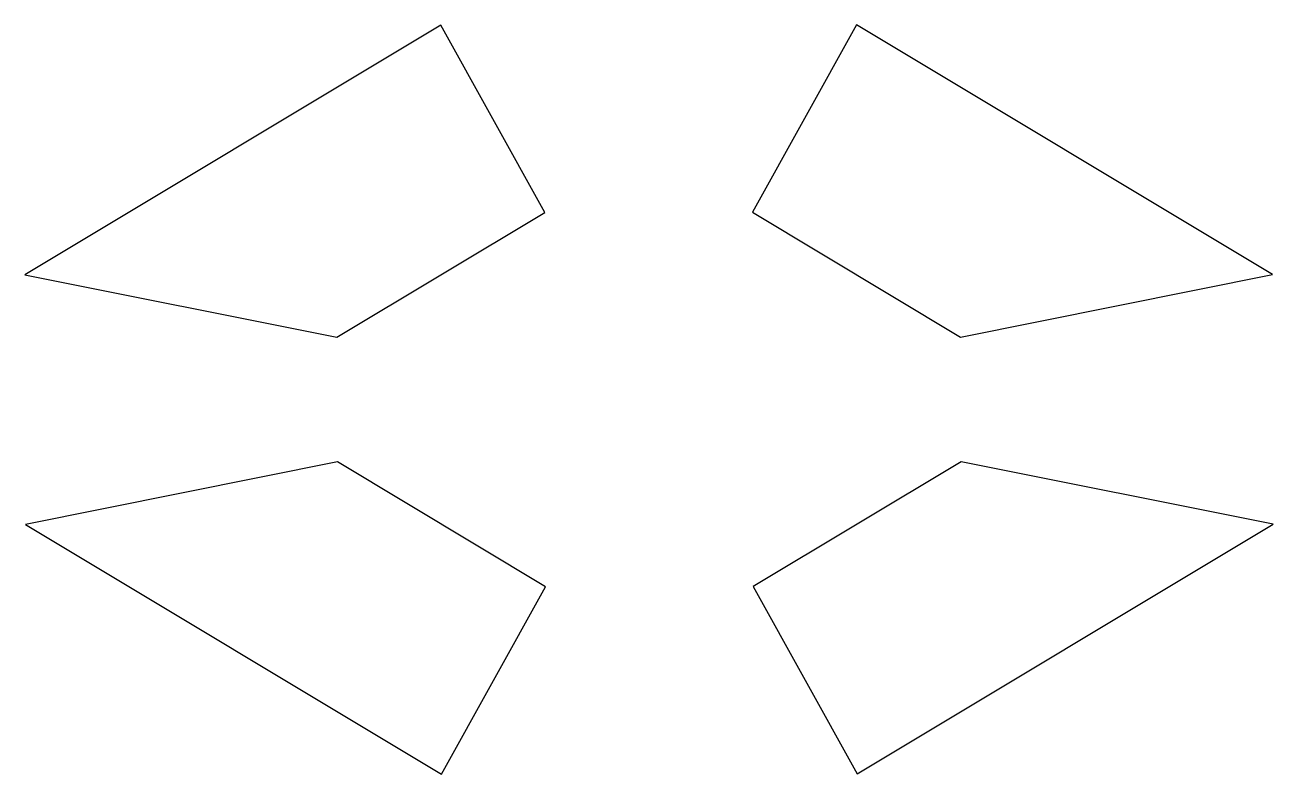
# Model space of a CAD drawing. Header units: metres. Extents: x -0.5 to 0.5, y -0.3 to 0.3.
import ezdxf

# ---------------------------------------------------------------- set-up
doc = ezdxf.new("R2010")
doc.units = ezdxf.units.M

msp = doc.modelspace()

# ---------------------------------------------------------------- linework, layer by layer
at = {"layer": 'SmartSight'}
for points in [[(0.166372, 0.3), (0.083042, 0.150006, -0.3), (0.249702, 0.050009, -0.3), (0.499693, 0.100007)], [(-0.5, 0.099823), (-0.250009, 0.049825, -0.3), (-0.083349, 0.149821, -0.3), (-0.166679, 0.299816)], [(0.5, -0.099823), (0.250009, -0.049825, -0.3), (0.083349, -0.149821, -0.3), (0.166679, -0.299816)], [(-0.166372, -0.3), (-0.083042, -0.150006, -0.3), (-0.249702, -0.050009, -0.3), (-0.499693, -0.100007)]]:
    msp.add_3dface(points, dxfattribs=at)

doc.saveas('drawing.dxf')
